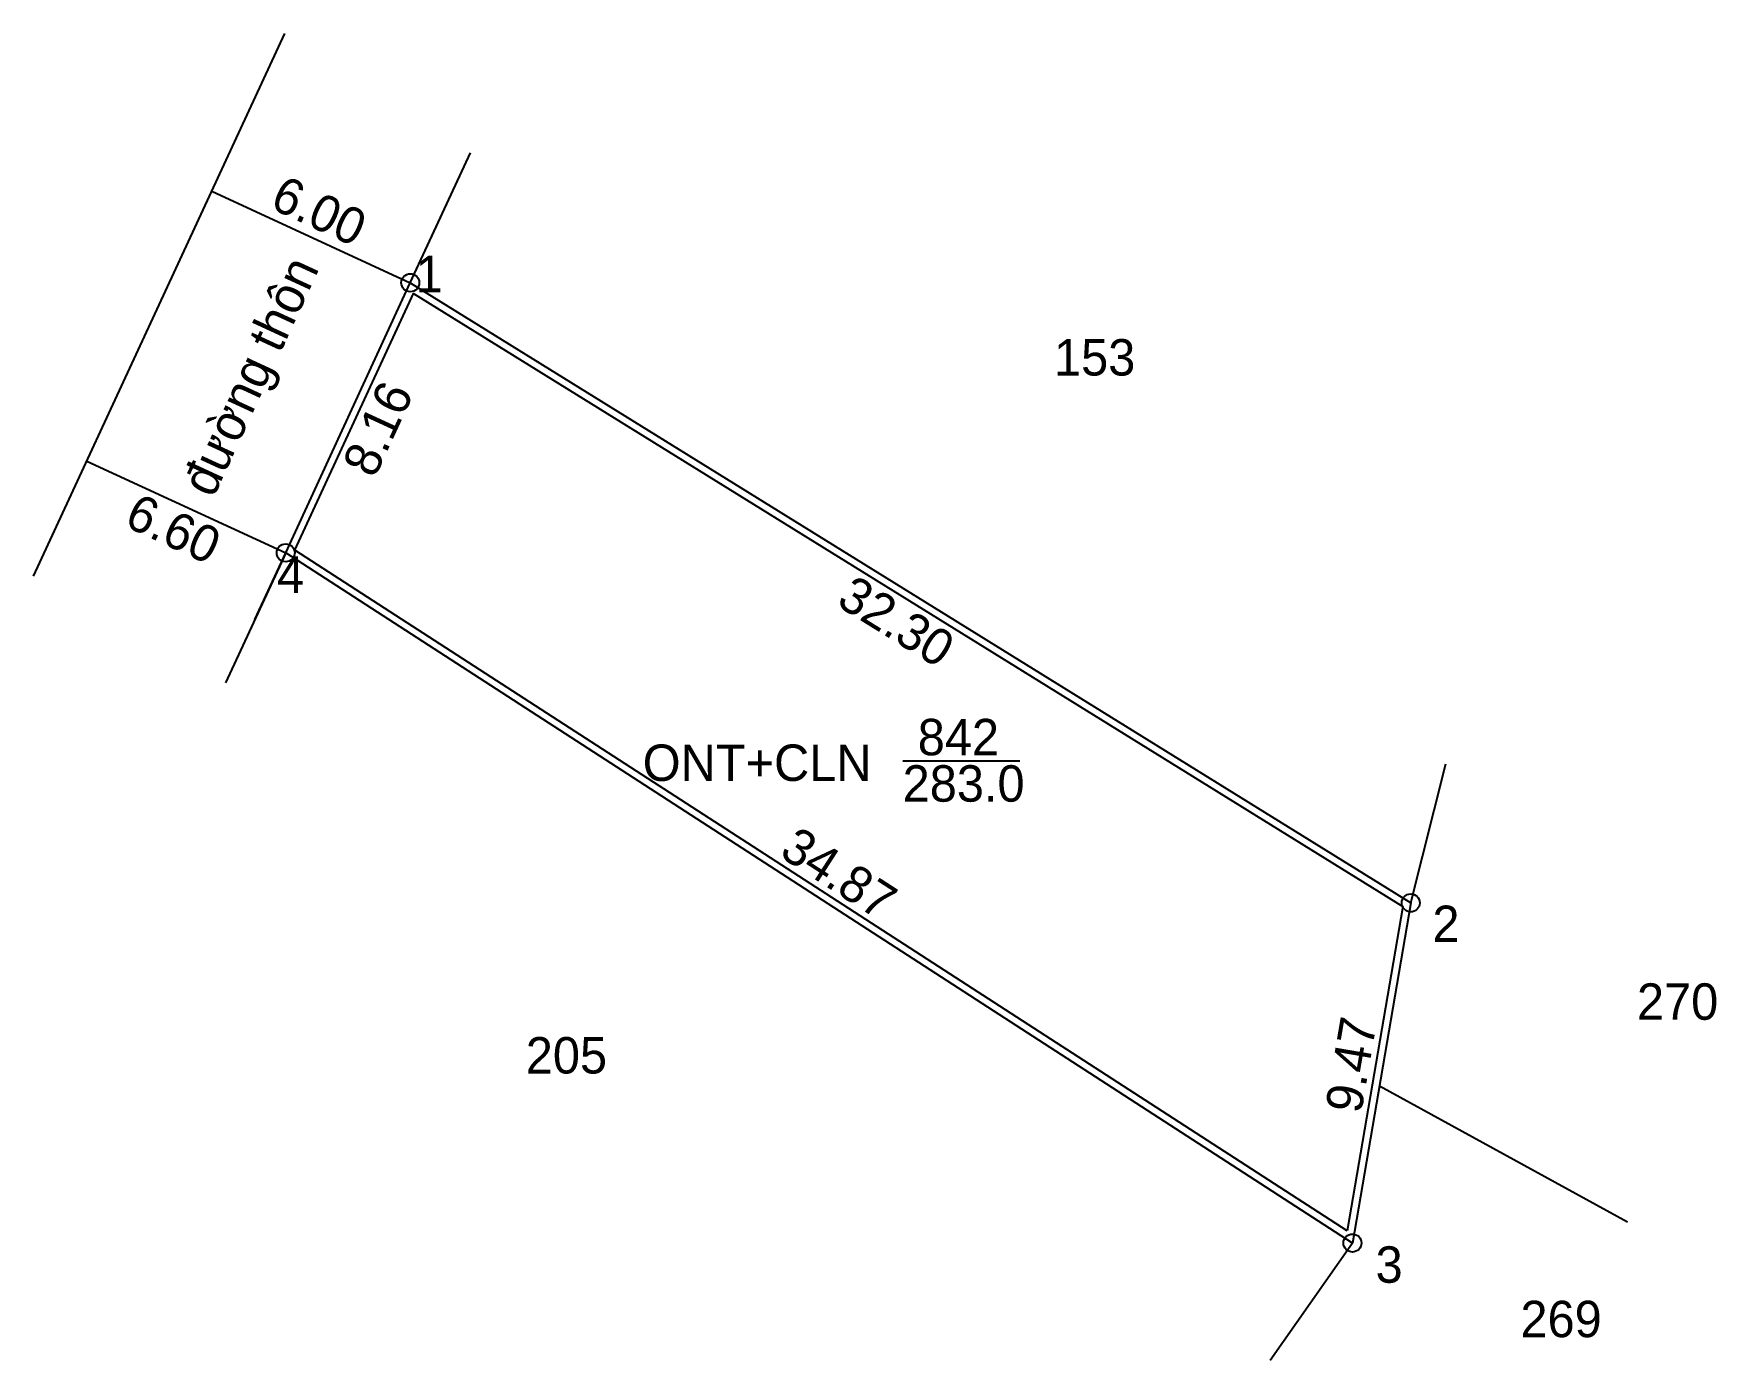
# Model space of a CAD drawing. Extents: x 547581.5 to 547627.6, y 1837460.9 to 1837497.3.
import ezdxf

# ---------------------------------------------------------------- set-up
doc = ezdxf.new("R2010")
doc.units = 0
for name, color, linetype in [('CanhThua', 7, 'Continuous'), ('ChieuDaiCanhThua', 7, 'Continuous'), ('Level 1', 7, 'Continuous'), ('Level 2', 7, 'Continuous'), ('Level 23', 7, 'Continuous'), ('Level 31', 7, 'Continuous'), ('MocDinhThua', 7, 'Continuous'), ('NhanDiaChinhThua', 7, 'Continuous'), ('RauThua', 7, 'Continuous'), ('SoHieuDinhThua', 7, 'Continuous'), ('TenChuLanCan', 7, 'Continuous')]:
    doc.layers.add(name, color=color, linetype=linetype)

msp = doc.modelspace()

# ---------------------------------------------------------------- linework, layer by layer
at = {"layer": 'CanhThua'}
for p, q in [((547588.37, 1837483.09), (547591.79, 1837490.5)), ((547588.37, 1837483.09), (547591.79, 1837490.5)), ((547591.79, 1837490.5), (547619.244, 1837473.482)), ((547617.644, 1837464.15), (547588.37, 1837483.09)), ((547619.024, 1837473.383), (547617.498, 1837464.483)), ((547619.244, 1837473.482), (547617.644, 1837464.15))]:
    msp.add_line(p, q, dxfattribs=at)
at = {"layer": 'ChieuDaiCanhThua'}
for p, q in [((547586.342, 1837493.011), (547591.789, 1837490.498)), ((547582.916, 1837485.607), (547588.37, 1837483.09))]:
    msp.add_line(p, q, dxfattribs=at)
at = {"layer": 'Level 1'}
msp.add_line((547618.384, 1837468.466), (547625.194, 1837464.733), dxfattribs=at)
msp.add_lwpolyline([(547581.454, 1837482.447), (547588.344, 1837497.337)], dxfattribs=at)
at = {"layer": 'Level 2'}
msp.add_lwpolyline([(547617.498, 1837464.483), (547588.624, 1837483.164), (547591.877, 1837490.211), (547619.024, 1837473.383)], dxfattribs=at)
at = {"layer": 'Level 23'}
for p, q in [((547591.79, 1837490.5), (547592.629, 1837492.307)), ((547587.521, 1837481.257), (547588.37, 1837483.09))]:
    msp.add_line(p, q, dxfattribs=at)
at = {"layer": 'Level 31'}
msp.add_lwpolyline([(547581.454, 1837482.447), (547588.344, 1837497.337)], dxfattribs=at)
at = {"layer": 'MocDinhThua'}
for centre in [(547591.79, 1837490.5), (547588.37, 1837483.09), (547619.244, 1837473.482), (547617.644, 1837464.15)]:
    msp.add_circle(centre, 0.247, dxfattribs=at)
at = {"layer": 'NhanDiaChinhThua'}
msp.add_line((547605.305, 1837477.381), (547608.519, 1837477.381), dxfattribs=at)
at = {"layer": 'RauThua'}
for p, q in [((547591.79, 1837490.5), (547593.446, 1837494.068)), ((547588.37, 1837483.09), (547586.716, 1837479.521)), ((547619.244, 1837473.482), (547620.21, 1837477.296)), ((547617.644, 1837464.15), (547615.384, 1837460.93))]:
    msp.add_line(p, q, dxfattribs=at)

# ---------------------------------------------------------------- texts
at = {"layer": 'ChieuDaiCanhThua'}
for s, rotation, p in [('6.00', 335.2249, (547587.9, 1837492.568)), ('đường thôn', 65.2249, (547586.38, 1837484.568)), ('8.16', 65.2249, (547590.805, 1837485.108)), ('6.60', 335.2249, (547583.901, 1837483.844)), ('32.30', 328.2063, (547603.446, 1837481.668)), ('34.87', 327.0975, (547601.88, 1837474.784)), ('9.47', 80.2711, (547617.878, 1837467.675))]:
    msp.add_text(s, height=1, rotation=rotation, dxfattribs=at).set_placement(p)
at = {"layer": 'NhanDiaChinhThua'}
for s, p in [('842', (547605.714, 1837477.534)), ('ONT+CLN', (547598.167, 1837476.83)), ('283.0', (547605.3, 1837476.261))]:
    msp.add_text(s, height=1, dxfattribs=at).set_placement(p)
at = {"layer": 'SoHieuDinhThua'}
for s, p in [('1', (547591.937, 1837490.242)), ('4', (547588.132, 1837481.99)), ('2', (547619.838, 1837472.409)), ('3', (547618.278, 1837463.059))]:
    msp.add_text(s, height=1, dxfattribs=at).set_placement(p)
at = {"layer": 'TenChuLanCan'}
for s, p in [('153', (547609.453, 1837487.955)), ('270', (547625.45, 1837470.276)), ('205', (547594.958, 1837468.801)), ('269', (547622.253, 1837461.565))]:
    msp.add_text(s, height=1, dxfattribs=at).set_placement(p)

doc.saveas('drawing.dxf')
